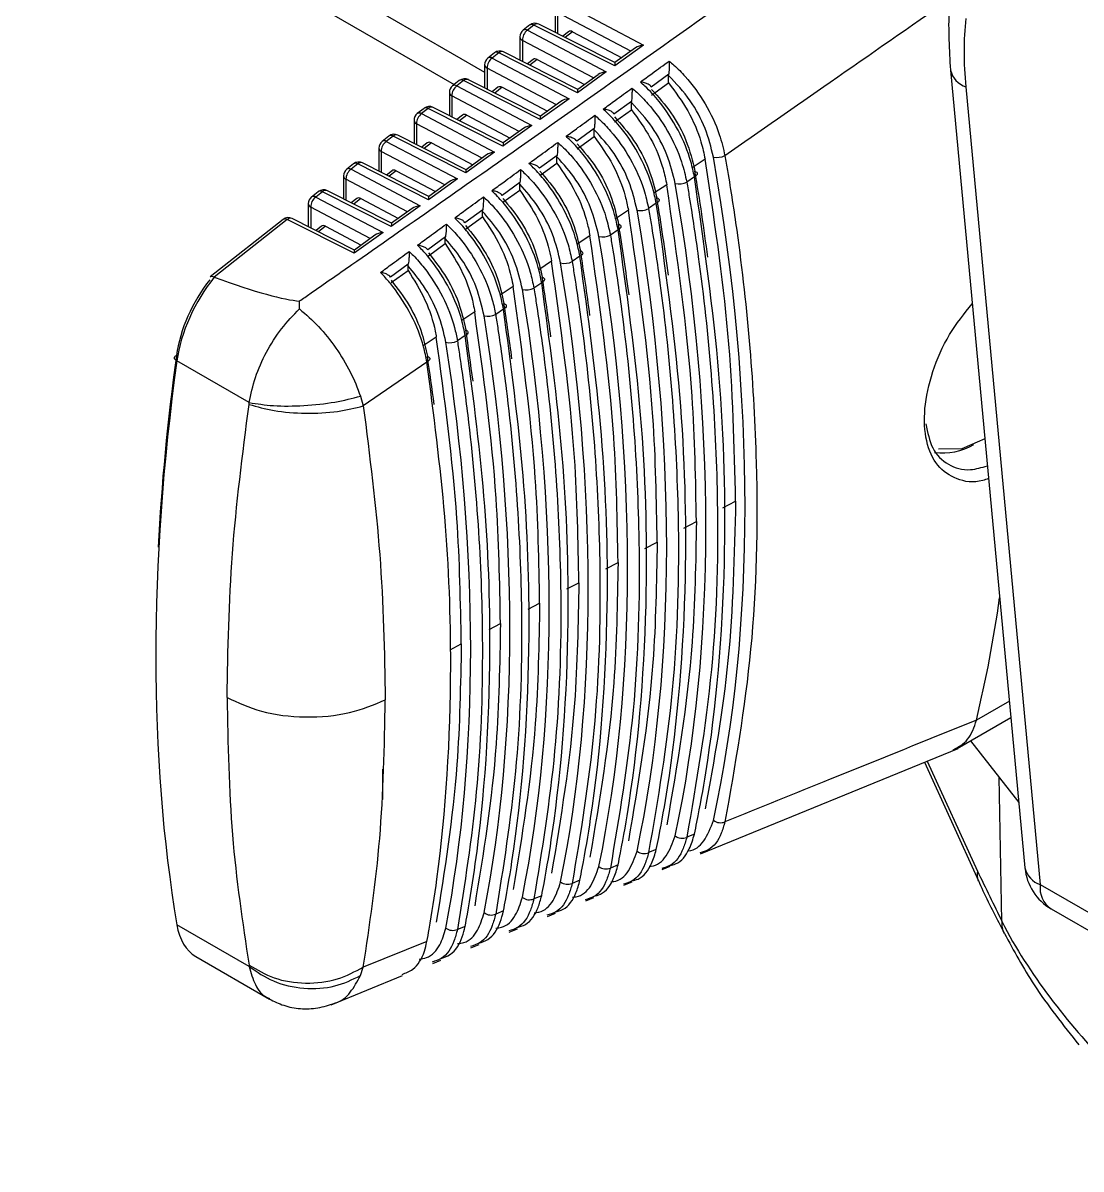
# Model space of a CAD drawing. Extents: x 7 to 113, y 1 to 87.
# Drawn here: x 75.532 to 76.779, y 5.559 to 6.909 of the extents above; entities that cross this region are included whole.
import ezdxf

# ---------------------------------------------------------------- set-up
doc = ezdxf.new("R2010")
doc.units = 0
doc.header["$MEASUREMENT"] = 0
doc.layers.add('OBJECT', color=7, linetype='CONTINUOUS')

msp = doc.modelspace()

# ---------------------------------------------------------------- linework, layer by layer
at = {"layer": 'OBJECT'}
for p, q in [((73.4663, 8.358), (76.0762, 6.8513)), ((73.4903, 8.3088), (76.0404, 6.8367)), ((76.1593, 6.9255), (76.1593, 6.8981)), ((76.1681, 6.9333), (76.2633, 6.8831)), ((76.2484, 6.876), (76.1622, 6.9215)), ((76.1622, 6.9215), (76.1622, 6.8966)), ((76.1293, 6.9068), (76.1216, 6.9006)), ((76.1343, 6.9067), (76.1265, 6.9006)), ((76.1265, 6.9006), (76.2195, 6.8516)), ((76.2294, 6.8586), (76.1343, 6.9067)), ((76.2297, 6.8625), (76.14, 6.9078)), ((76.1748, 6.8989), (76.1681, 6.8936)), ((76.1797, 6.8989), (76.1712, 6.8921)), ((76.1797, 6.8989), (76.2377, 6.8683)), ((76.1178, 6.8928), (76.1178, 6.8654)), ((76.2046, 6.8445), (76.1206, 6.8887)), ((76.1206, 6.8887), (76.1206, 6.8639)), ((76.0878, 6.874), (76.08, 6.8679)), ((76.0928, 6.874), (76.085, 6.8679)), ((76.1855, 6.8271), (76.0928, 6.874)), ((76.1858, 6.831), (76.0985, 6.8751)), ((76.2633, 6.8831), (76.2294, 6.8586)), ((76.2538, 6.8798), (76.2296, 6.8625)), ((76.0762, 6.86), (76.0762, 6.8327)), ((76.085, 6.8679), (76.1757, 6.82)), ((76.1333, 6.8662), (76.1266, 6.8609)), ((76.1382, 6.8661), (76.1296, 6.8594)), ((76.1382, 6.8661), (76.1939, 6.8368)), ((76.1608, 6.8129), (76.0791, 6.856)), ((76.0791, 6.856), (76.0791, 6.8313)), ((76.2195, 6.8516), (76.1855, 6.8271)), ((76.2099, 6.8483), (76.1858, 6.831)), ((76.293, 6.8487), (76.2724, 6.8337)), ((76.2929, 6.8475), (76.293, 6.8487)), ((76.2929, 6.8385), (76.2929, 6.8475)), ((76.6248, 6.8537), (76.7125, 5.9141)), ((76.0463, 6.8413), (76.0385, 6.8352)), ((76.0513, 6.8413), (76.0434, 6.8351)), ((76.0434, 6.8351), (76.1318, 6.7885)), ((76.1417, 6.7956), (76.0513, 6.8413)), ((76.142, 6.7995), (76.057, 6.8424)), ((76.0917, 6.8334), (76.0851, 6.8282)), ((76.0967, 6.8334), (76.0881, 6.8267)), ((76.0967, 6.8334), (76.1501, 6.8052)), ((76.2729, 6.8242), (76.2929, 6.8385)), ((76.6429, 6.834), (76.7306, 5.8944)), ((76.0347, 6.8273), (76.0347, 6.8)), ((76.1169, 6.7814), (76.0375, 6.8233)), ((76.0375, 6.8233), (76.0375, 6.7986)), ((76.1757, 6.82), (76.1417, 6.7956)), ((76.1661, 6.8168), (76.142, 6.7994)), ((76.2492, 6.8168), (76.2285, 6.8019)), ((76.2491, 6.8155), (76.2492, 6.8168)), ((76.0048, 6.8086), (75.9969, 6.8024)), ((76.0098, 6.8086), (76.0019, 6.8024)), ((76.0978, 6.7641), (76.0098, 6.8086)), ((76.0982, 6.7679), (76.0155, 6.8097)), ((76.2291, 6.7926), (76.2491, 6.807)), ((76.2491, 6.807), (76.2491, 6.8155)), ((75.9931, 6.7946), (75.9931, 6.7673)), ((76.0731, 6.7499), (75.996, 6.7905)), ((75.996, 6.7905), (75.996, 6.7659)), ((76.0019, 6.8024), (76.088, 6.757)), ((76.0502, 6.8007), (76.0436, 6.7955)), ((76.0551, 6.8007), (76.0466, 6.794)), ((76.0551, 6.8007), (76.1062, 6.7737)), ((76.0543, 6.7364), (75.974, 6.777)), ((76.1318, 6.7885), (76.0978, 6.7641)), ((76.1223, 6.7853), (76.0981, 6.7679)), ((76.2053, 6.785), (76.1847, 6.77)), ((76.2052, 6.7835), (76.2053, 6.785)), ((76.2052, 6.7755), (76.2052, 6.7835)), ((75.9633, 6.7759), (75.9554, 6.7697)), ((75.9683, 6.7759), (75.9603, 6.7696)), ((75.9603, 6.7696), (76.0441, 6.7255)), ((76.054, 6.7325), (75.9683, 6.7759)), ((76.0086, 6.768), (76.0021, 6.7628)), ((76.0136, 6.7679), (76.0051, 6.7613)), ((76.0136, 6.7679), (76.0624, 6.7422)), ((76.1853, 6.7611), (76.2052, 6.7755)), ((75.9516, 6.7618), (75.9516, 6.7347)), ((76.0292, 6.7184), (75.9544, 6.7578)), ((75.9544, 6.7578), (75.9544, 6.7332)), ((76.088, 6.757), (76.054, 6.7325)), ((76.0784, 6.7537), (76.0543, 6.7364)), ((76.1615, 6.7531), (76.1408, 6.738)), ((76.1614, 6.7515), (76.1615, 6.7531)), ((76.1614, 6.7439), (76.1614, 6.7515)), ((75.9218, 6.7432), (75.9138, 6.737)), ((75.9268, 6.7432), (75.9188, 6.7369)), ((75.9188, 6.7369), (76.0003, 6.6939)), ((76.0102, 6.701), (75.9268, 6.7432)), ((76.0105, 6.7049), (75.9325, 6.7443)), ((76.1414, 6.7296), (76.1614, 6.7439)), ((76.3359, 6.7487), (76.3208, 6.7387)), ((75.91, 6.7291), (75.91, 6.702)), ((75.9854, 6.6868), (75.9129, 6.7251)), ((75.9129, 6.7251), (75.9129, 6.7005)), ((75.9671, 6.7352), (75.9606, 6.7301)), ((75.972, 6.7352), (75.9636, 6.7286)), ((75.972, 6.7352), (76.0185, 6.7107)), ((76.0441, 6.7255), (76.0102, 6.701)), ((76.0346, 6.7222), (76.0104, 6.7049)), ((76.3233, 6.728), (76.3143, 6.7217)), ((75.8803, 6.7105), (75.8723, 6.7042)), ((75.8853, 6.7105), (75.8773, 6.7042)), ((75.9663, 6.6695), (75.8853, 6.7105)), ((75.9666, 6.6734), (75.891, 6.7116)), ((76.1177, 6.7212), (76.0969, 6.7061)), ((76.0976, 6.6981), (76.1176, 6.7124)), ((76.1176, 6.7195), (76.1177, 6.7212)), ((76.1176, 6.7124), (76.1176, 6.7195)), ((76.2907, 6.7186), (76.2756, 6.7086)), ((75.8685, 6.6964), (75.8685, 6.6693)), ((75.8773, 6.7042), (75.9565, 6.6624)), ((75.9255, 6.7025), (75.9191, 6.6974)), ((75.9305, 6.7025), (75.9221, 6.6959)), ((75.9305, 6.7025), (75.9747, 6.6791)), ((76.2784, 6.6968), (76.2693, 6.6905)), ((75.9415, 6.6553), (75.8714, 6.6923)), ((75.8714, 6.6923), (75.8714, 6.6678)), ((76.0003, 6.6939), (75.9663, 6.6695)), ((75.9907, 6.6907), (75.9666, 6.6733)), ((76.0739, 6.6893), (76.053, 6.674)), ((76.0737, 6.6873), (76.0739, 6.6893)), ((76.0737, 6.6809), (76.0737, 6.6873)), ((76.2455, 6.6886), (76.2304, 6.6786)), ((75.8388, 6.6778), (75.753, 6.6102)), ((75.8438, 6.6778), (75.7576, 6.6099)), ((75.9225, 6.638), (75.8438, 6.6778)), ((75.9228, 6.6418), (75.8495, 6.6789)), ((75.884, 6.6698), (75.8776, 6.6647)), ((75.8889, 6.6697), (75.8806, 6.6632)), ((75.8889, 6.6697), (75.9308, 6.6476)), ((76.0537, 6.6665), (76.0737, 6.6809)), ((75.9565, 6.6624), (75.9225, 6.638)), ((75.9469, 6.6592), (75.9228, 6.6418)), ((76.0301, 6.6573), (76.0091, 6.642)), ((76.0299, 6.6552), (76.0301, 6.6573)), ((76.0299, 6.6494), (76.0299, 6.6552)), ((76.2002, 6.6585), (76.1852, 6.6486)), ((76.2334, 6.6656), (76.2243, 6.6593)), ((76.0099, 6.635), (76.0299, 6.6494)), ((76.155, 6.6286), (76.1399, 6.6186)), ((76.1884, 6.6345), (76.1793, 6.6282)), ((75.9863, 6.6253), (75.9652, 6.6099)), ((75.9661, 6.6035), (75.986, 6.6178)), ((75.986, 6.623), (75.9863, 6.6253)), ((75.986, 6.6178), (75.986, 6.623)), ((75.7576, 6.6099), (75.7578, 6.6097)), ((76.1434, 6.6033), (76.1342, 6.597)), ((76.1098, 6.5987), (76.0946, 6.5887)), ((75.8582, 6.5724), (75.8582, 6.5818)), ((76.0645, 6.5688), (76.0494, 6.5588)), ((76.0984, 6.5722), (76.0892, 6.5658)), ((76.0193, 6.539), (76.0039, 6.5289)), ((76.0533, 6.541), (76.0441, 6.5347)), ((75.799, 6.4621), (75.7137, 6.5113)), ((76.0082, 6.5099), (75.9333, 6.4582)), ((75.93, 6.4698), (75.9333, 6.4582)), ((75.7987, 6.4599), (75.799, 6.4621)), ((76.3567, 6.338), (76.3718, 6.3459)), ((76.3108, 6.3142), (76.3256, 6.3219)), ((76.2649, 6.2904), (76.2795, 6.2979)), ((76.2191, 6.2665), (76.2333, 6.2739)), ((76.1732, 6.2427), (76.1872, 6.2499)), ((76.1273, 6.2188), (76.141, 6.2259)), ((76.0814, 6.195), (76.0948, 6.2019)), ((76.0355, 6.1711), (76.0487, 6.1779)), ((76.6942, 6.1105), (76.6555, 6.0881)), ((76.6328, 6.0549), (76.696, 6.0914)), ((76.6555, 6.0881), (76.6555, 6.0883)), ((76.6483, 6.0639), (76.7053, 5.9912)), ((76.3303, 5.9306), (76.6338, 6.0549)), ((76.5941, 6.0387), (76.6578, 5.899)), ((76.5975, 6.04), (76.6566, 5.9104)), ((75.9559, 6.0305), (75.9559, 5.9946)), ((76.6855, 5.8513), (76.6821, 6.0208)), ((76.3233, 5.9538), (76.3143, 5.9502)), ((76.2784, 5.9357), (76.2693, 5.9321)), ((76.2334, 5.9176), (76.2243, 5.9139)), ((76.2853, 5.9122), (76.2949, 5.9161)), ((76.1884, 5.8995), (76.1793, 5.8958)), ((76.2403, 5.8937), (76.2498, 5.8977)), ((76.7306, 5.8944), (76.9358, 5.776)), ((76.1434, 5.8814), (76.1342, 5.8778)), ((76.1953, 5.8753), (76.2048, 5.8792)), ((76.0984, 5.8634), (76.0892, 5.8597)), ((76.1502, 5.8569), (76.1598, 5.8608)), ((76.7435, 5.8658), (76.9487, 5.7473)), ((75.799, 5.7979), (75.7137, 5.8471)), ((76.0533, 5.8453), (76.0441, 5.8416)), ((76.1052, 5.8384), (76.1148, 5.8424)), ((76.0082, 5.8273), (75.9333, 5.7973)), ((76.0601, 5.82), (76.0698, 5.8239)), ((75.736, 5.8097), (75.8227, 5.7597)), ((76.015, 5.8017), (76.0247, 5.8056)), ((75.7987, 5.7997), (75.799, 5.7979)), ((75.93, 5.7874), (75.9333, 5.7973)), ((75.8953, 5.753), (75.9795, 5.7873))]:
    msp.add_line(p, q, dxfattribs=at)
at = {"layer": 'OBJECT', "flags": 128}
for points in [[(76.3239, 6.7345), (76.3251, 6.734), (76.326, 6.7333), (76.3266, 6.7325), (76.3267, 6.7316), (76.3264, 6.7307), (76.3257, 6.7298), (76.3247, 6.7288), (76.3233, 6.728)], [(76.279, 6.7034), (76.2802, 6.7028), (76.2811, 6.7021), (76.2816, 6.7013), (76.2817, 6.7004), (76.2814, 6.6995), (76.2808, 6.6986), (76.2797, 6.6977), (76.2784, 6.6968)], [(76.234, 6.6722), (76.2352, 6.6717), (76.2361, 6.671), (76.2366, 6.6702), (76.2367, 6.6693), (76.2365, 6.6683), (76.2358, 6.6674), (76.2347, 6.6665), (76.2334, 6.6656)], [(76.189, 6.6411), (76.1902, 6.6405), (76.1911, 6.6398), (76.1916, 6.639), (76.1917, 6.6381), (76.1915, 6.6372), (76.1908, 6.6362), (76.1897, 6.6353), (76.1884, 6.6345)], [(76.144, 6.6099), (76.1452, 6.6094), (76.1461, 6.6087), (76.1466, 6.6078), (76.1467, 6.6069), (76.1464, 6.606), (76.1458, 6.6051), (76.1447, 6.6042), (76.1434, 6.6033)], [(76.0989, 6.5788), (76.1002, 6.5782), (76.1011, 6.5775), (76.1016, 6.5767), (76.1017, 6.5758), (76.1014, 6.5749), (76.1007, 6.5739), (76.0997, 6.573), (76.0984, 6.5722)], [(76.0539, 6.5477), (76.0551, 6.5471), (76.056, 6.5464), (76.0565, 6.5456), (76.0566, 6.5447), (76.0564, 6.5437), (76.0557, 6.5428), (76.0547, 6.5419), (76.0533, 6.541)], [(75.7137, 6.5113), (75.7125, 6.5121), (75.7116, 6.5129), (75.711, 6.5138), (75.7108, 6.5147), (75.7109, 6.5156), (75.7113, 6.5164), (75.7121, 6.5171), (75.7132, 6.5177)], [(76.0088, 6.5166), (76.01, 6.516), (76.0109, 6.5153), (76.0115, 6.5145), (76.0116, 6.5135), (76.0113, 6.5126), (76.0106, 6.5116), (76.0096, 6.5107), (76.0082, 6.5099)], [(76.6654, 6.4195), (76.6384, 6.4077), (76.6107, 6.4071)]]:
    msp.add_lwpolyline(points, dxfattribs=at)
at = {"layer": 'OBJECT'}
for centre, radius, start, end in [((76.1278, 6.8928), 0.01, 128.2361, 180), ((76.1355, 6.8887), 0.0149, 127.0592, 180.0148), ((76.124, 6.8968), 0.00458, 56.7364, 122.2366), ((76.1355, 6.8989), 0.01, 63.1776, 128.2361), ((76.1318, 6.9029), 0.00458, 56.7315, 122.2415), ((76.1381, 6.9027), 0.00551, 68.9319, 133.0209), ((76.1225, 6.8931), 0.00479, 184.1315, 246.5158), ((76.094, 6.8662), 0.01, 63.1776, 128.2361), ((76.0903, 6.8702), 0.00458, 56.7265, 122.2493), ((76.0966, 6.87), 0.00551, 68.9102, 133.0411), ((76.0862, 6.86), 0.01, 128.2361, 180), ((76.081, 6.8604), 0.00479, 184.133, 246.5154), ((76.0939, 6.856), 0.0149, 127.0585, 180.0165), ((76.0825, 6.864), 0.00458, 56.7373, 122.2385), ((76.6508, 6.8593), 0.0265, 192.2412, 252.6954), ((76.0447, 6.8273), 0.01, 128.2361, 180), ((76.0524, 6.8233), 0.0149, 127.0574, 180.0166), ((76.0409, 6.8313), 0.00458, 56.7324, 122.2406), ((76.0525, 6.8335), 0.01, 63.1776, 128.2361), ((76.0488, 6.8375), 0.00458, 56.7373, 122.2385), ((76.055, 6.8373), 0.00551, 68.9143, 133.037), ((76.0394, 6.8277), 0.00479, 184.1315, 246.5158), ((75.9994, 6.7985), 0.00458, 56.7373, 122.2399), ((76.011, 6.8008), 0.01, 63.1776, 128.2361), ((76.0073, 6.8048), 0.00458, 56.7216, 122.2514), ((76.0135, 6.8046), 0.00551, 68.9283, 133.0245), ((76.0031, 6.7946), 0.01, 128.2361, 180), ((75.9979, 6.7949), 0.00479, 184.1287, 246.5197), ((76.0108, 6.7905), 0.0149, 127.0585, 180.0165), ((75.9695, 6.7681), 0.01, 63.1776, 128.2361), ((75.9658, 6.7721), 0.00458, 56.7373, 122.2385), ((75.972, 6.7719), 0.00551, 68.9314, 133.0199), ((75.9616, 6.7618), 0.01, 128.2361, 180), ((75.9693, 6.7578), 0.0149, 127.0583, 180.0157), ((75.9578, 6.7658), 0.00458, 56.7324, 122.2406), ((75.9564, 6.7622), 0.00479, 184.1315, 246.5158), ((76.3502, 6.7703), 0.0195, 256.6442, 297.5168), ((75.92, 6.7291), 0.01, 128.2361, 180), ((75.9278, 6.7251), 0.0149, 127.0568, 180.0172), ((75.9163, 6.7331), 0.00458, 56.7373, 122.2385), ((75.928, 6.7354), 0.01, 63.1776, 128.2361), ((75.9243, 6.7394), 0.00458, 56.7265, 122.2493), ((75.9305, 6.7392), 0.00551, 68.9102, 133.0411), ((75.9148, 6.7294), 0.00479, 184.1218, 246.5254), ((75.8865, 6.7027), 0.01, 63.1776, 128.2361), ((75.8827, 6.7066), 0.00458, 56.7373, 122.2385), ((75.889, 6.7065), 0.00551, 68.9143, 133.037), ((76.3053, 6.739), 0.0194, 256.4172, 297.4923), ((75.8785, 6.6964), 0.01, 128.2361, 180), ((75.8733, 6.6967), 0.00479, 184.133, 246.5154), ((75.8862, 6.6923), 0.0149, 127.0585, 180.0165), ((75.8747, 6.7003), 0.00458, 56.7216, 122.2514), ((76.2604, 6.7077), 0.0194, 256.1931, 297.4638), ((75.845, 6.67), 0.01, 63.1776, 128.2361), ((75.8412, 6.6739), 0.00458, 56.7324, 122.2406), ((75.8475, 6.6739), 0.00536, 67.9, 134.0528), ((76.2154, 6.6764), 0.0193, 255.9721, 297.4301), ((76.1704, 6.6452), 0.0192, 255.7463, 297.4039), ((76.1254, 6.6139), 0.0191, 255.5182, 297.376), ((76.0804, 6.5827), 0.019, 255.2957, 297.3459), ((76.0354, 6.5515), 0.0189, 255.0729, 297.314), ((76.6153, 6.4766), 0.0739, 262.918, 300.1989), ((75.1392, 6.4505), 1.5589, 346.5629, 351.9542), ((76.354, 5.9805), 0.0132, 231.1955, 293.3664), ((76.309, 5.9623), 0.0133, 231.369, 293.3953), ((76.264, 5.9442), 0.0133, 231.5417, 293.4272), ((76.219, 5.9262), 0.0133, 231.7159, 293.4597), ((76.7748, 5.9199), 0.0625, 185.333, 240.0027), ((76.7385, 5.9198), 0.0265, 192.2412, 252.6955), ((76.6742, 5.9063), 0.0181, 166.7255, 203.9117), ((76.1739, 5.9081), 0.0133, 231.8859, 293.4946), ((76.7606, 5.8908), 0.0303, 173.0952, 235.5933), ((76.1289, 5.89), 0.0134, 232.0655, 293.5238), ((76.0838, 5.872), 0.0134, 232.2381, 293.5589), ((76.7102, 5.8481), 0.0249, 172.7802, 206.9052), ((76.0387, 5.8539), 0.0134, 232.4152, 293.5914)]:
    msp.add_arc(centre, radius, start, end, dxfattribs=at)
for centre, major_axis, ratio, start_param, end_param in [((76.951, 6.6964), (-0.2198, 0.3789), 0.577378, 0.66984, 0.896178), ((76.1802, 6.8904), (-0.00494, 0.00879), 0.568104, 5.562304, 6.372114), ((76.2646, 6.8753), (0.0141, 0.001), 0.559485, 1.619644, 2.406669), ((76.1386, 6.8577), (-0.00494, 0.00879), 0.568104, 5.562304, 6.372114), ((76.2306, 6.8508), (-0.0009, 0.0117), 0.071971, 0.043681, 0.830706), ((76.2207, 6.8438), (0.0141, 0.001), 0.559485, 1.619644, 2.406669), ((76.0971, 6.8249), (-0.00494, 0.00879), 0.568104, 5.562304, 6.372114), ((76.1867, 6.8193), (-0.0009, 0.0117), 0.071971, 0.043681, 0.830706), ((76.1769, 6.8122), (0.0141, 0.001), 0.559485, 1.619644, 2.406669), ((76.0555, 6.7922), (-0.00494, 0.00879), 0.568104, 5.562304, 6.372114), ((76.1429, 6.7878), (-0.0009, 0.0117), 0.071971, 0.043681, 0.830706), ((76.1331, 6.7807), (0.0141, 0.001), 0.559485, 1.619644, 2.406669), ((76.014, 6.7595), (-0.00494, 0.00879), 0.568104, 5.562304, 6.372114), ((76.0991, 6.7563), (-0.0009, 0.0117), 0.071971, 0.043681, 0.830706), ((76.0892, 6.7492), (0.0141, 0.001), 0.559485, 1.619644, 2.406669), ((74.8012, 7.2369), (-1.1233, 1.9121), 0.582398, 3.705236, 4.140027), ((75.9724, 6.7267), (-0.00494, 0.00879), 0.568104, 5.562304, 6.372114), ((76.0552, 6.7247), (-0.0009, 0.0117), 0.071971, 0.043681, 0.830706), ((76.0454, 6.7177), (0.0141, 0.001), 0.559485, 1.619644, 2.406669), ((74.8056, 7.2411), (-1.094, 1.9283), 0.572321, 4.094067, 4.145875), ((74.7573, 7.2116), (-1.1217, 1.9093), 0.582398, 3.708599, 4.136664), ((75.9309, 6.694), (-0.00494, 0.00879), 0.568104, 5.562304, 6.372114), ((76.0114, 6.6932), (-0.0009, 0.0117), 0.071971, 0.043681, 0.830706), ((74.7618, 7.2158), (-1.0924, 1.9255), 0.572321, 4.095586, 4.14251), ((76.0015, 6.6861), (0.0141, 0.001), 0.559485, 1.619644, 2.406669), ((74.7135, 7.1863), (-1.12, 1.9065), 0.582398, 3.71197, 4.133293), ((75.8893, 6.6613), (-0.00494, 0.00879), 0.568104, 5.562304, 6.372114), ((75.9675, 6.6617), (-0.0009, 0.0117), 0.071971, 0.043681, 0.830706), ((74.7179, 7.1905), (-1.0908, 1.9226), 0.572321, 4.096306, 4.139138), ((75.9577, 6.6546), (0.0141, 0.001), 0.559485, 1.619644, 2.406669), ((74.6697, 7.161), (-1.1184, 1.9037), 0.582398, 3.715349, 4.129914), ((75.9237, 6.6302), (-0.0009, 0.0117), 0.071971, 0.043681, 0.830706), ((74.6741, 7.1652), (-1.0892, 1.9198), 0.572321, 4.096404, 4.135757), ((74.6258, 7.1357), (-1.1167, 1.9009), 0.582398, 3.718736, 4.126527), ((75.7857, 6.5479), (0.0508, 0.0976), 0.546171, 1.229091, 2.150624), ((75.7931, 6.5441), (0.0558, 0.1063), 0.548821, 1.215786, 2.152407), ((74.2633, 7.4272), (1.6104, -0.8416), 0.051024, 5.927291, 6.168405), ((74.6302, 7.1399), (-1.0876, 1.917), 0.572321, 4.096009, 4.132368), ((74.582, 7.1104), (-1.1151, 1.898), 0.582398, 3.722132, 4.123132), ((74.5864, 7.1146), (-1.086, 1.9142), 0.572321, 4.095216, 4.128971), ((74.5381, 7.0851), (-1.1135, 1.8952), 0.582398, 3.725535, 4.119729), ((74.5426, 7.0893), (-1.0844, 1.9113), 0.572321, 4.094096, 4.125565), ((74.4943, 7.0597), (-1.1118, 1.8924), 0.582398, 3.728947, 4.116317), ((77.1962, 7.13), (1.0403, 1.9967), 0.546312, 2.150718, 2.514227), ((77.1888, 7.1339), (1.0353, 1.9881), 0.546171, 2.150624, 2.267536), ((74.4987, 7.0639), (-1.0828, 1.9085), 0.572321, 4.092705, 4.122152), ((75.7931, 5.9153), (0.0558, 0.1063), 0.548821, 2.515915, 3.11964)]:
    msp.add_ellipse(centre, major_axis=major_axis, ratio=ratio, start_param=start_param, end_param=end_param, dxfattribs=at)
for points, knots in [([(76.6249, 6.9467), (76.6242, 6.9392), (76.6215, 6.9093), (76.6234, 6.8775), (76.6248, 6.8537)], [0, 0, 0, 0, 0.251372, 1, 1, 1, 1]), ([(75.8582, 6.5818), (75.8623, 6.5846), (75.8828, 6.5989), (75.9688, 6.6588), (76.1341, 6.7742), (76.2815, 6.8789), (76.3642, 6.9376)], [0, 0, 0, 0, 0.024148, 0.120739, 0.507103, 1, 1, 1, 1]), ([(76.6242, 6.9373), (76.5772, 6.9046), (76.489, 6.8431), (76.4006, 6.7817), (76.3592, 6.7529)], [0, 0, 0, 0, 0.5319324, 1, 1, 1, 1]), ([(76.2596, 6.8396), (76.2642, 6.843), (76.2755, 6.8512), (76.2868, 6.8595), (76.2935, 6.8643)], [0, 0, 0, 0, 0.412559, 1, 1, 1, 1]), ([(76.2935, 6.8643), (76.2935, 6.8643), (76.2935, 6.8632), (76.2935, 6.8606), (76.2935, 6.8563), (76.2933, 6.8519), (76.2931, 6.8497), (76.293, 6.8487)], [0, 0, 0, 0, 0.007749, 0.250693, 0.570356, 0.807216, 1, 1, 1, 1]), ([(76.2935, 6.8643), (76.2954, 6.8628), (76.3019, 6.8573), (76.3171, 6.8419), (76.3369, 6.8146), (76.3526, 6.7816), (76.3573, 6.7613), (76.3592, 6.7529)], [0, 0, 0, 0, 0.0597752, 0.2071601, 0.5014107, 0.7959341, 1, 1, 1, 1]), ([(76.3457, 6.7513), (76.3429, 6.7625), (76.3374, 6.7849), (76.3187, 6.8198), (76.3017, 6.838), (76.2929, 6.8475)], [0, 0, 0, 0, 0.324207, 0.64849, 1, 1, 1, 1]), ([(76.2158, 6.8076), (76.2205, 6.8111), (76.2318, 6.8193), (76.2431, 6.8276), (76.2497, 6.8324)], [0, 0, 0, 0, 0.412531, 1, 1, 1, 1]), ([(76.2497, 6.8324), (76.2497, 6.8324), (76.2498, 6.8314), (76.2498, 6.8288), (76.2497, 6.8246), (76.2495, 6.8202), (76.2493, 6.8179), (76.2492, 6.8168)], [0, 0, 0, 0, 0.007814, 0.231079, 0.559206, 0.802814, 1, 1, 1, 1]), ([(76.2497, 6.8324), (76.2516, 6.8308), (76.2581, 6.8253), (76.2732, 6.8097), (76.2928, 6.7823), (76.3079, 6.7495), (76.3125, 6.7296), (76.3143, 6.7217)], [0, 0, 0, 0, 0.059496, 0.20846, 0.505894, 0.803609, 1, 1, 1, 1]), ([(76.3233, 6.728), (76.322, 6.734), (76.3182, 6.752), (76.3051, 6.7834), (76.2853, 6.8136), (76.2691, 6.8312), (76.2614, 6.838), (76.2596, 6.8396)], [0, 0, 0, 0, 0.148505, 0.448597, 0.748256, 0.940445, 1, 1, 1, 1]), ([(76.2724, 6.8337), (76.272, 6.8344), (76.2712, 6.8357), (76.2684, 6.8375), (76.2645, 6.8389), (76.2612, 6.8395), (76.2596, 6.8396), (76.2596, 6.8396)], [0, 0, 0, 0, 0.199293, 0.397083, 0.700898, 0.992019, 1, 1, 1, 1]), ([(76.2729, 6.8308), (76.2808, 6.822), (76.2966, 6.8045), (76.3153, 6.7699), (76.321, 6.7466), (76.3239, 6.7345)], [0, 0, 0, 0, 0.324373, 0.648691, 1, 1, 1, 1]), ([(76.2929, 6.8385), (76.3009, 6.8278), (76.3168, 6.8065), (76.3304, 6.7743), (76.3344, 6.7555), (76.3359, 6.7487)], [0, 0, 0, 0, 0.390005, 0.779955, 1, 1, 1, 1]), ([(76.2784, 6.6968), (76.2771, 6.7028), (76.2733, 6.7208), (76.2603, 6.7522), (76.2408, 6.7821), (76.225, 6.7994), (76.2176, 6.806), (76.2158, 6.8076)], [0, 0, 0, 0, 0.150135, 0.453531, 0.756488, 0.940721, 1, 1, 1, 1]), ([(76.2285, 6.8019), (76.2281, 6.8025), (76.2272, 6.804), (76.224, 6.8058), (76.22, 6.8071), (76.2171, 6.8075), (76.2159, 6.8076), (76.2158, 6.8076)], [0, 0, 0, 0, 0.203485, 0.450054, 0.7731, 0.99194, 1, 1, 1, 1]), ([(76.3007, 6.7201), (76.298, 6.7313), (76.2925, 6.7537), (76.2741, 6.7882), (76.2576, 6.8063), (76.2491, 6.8155)], [0, 0, 0, 0, 0.328087, 0.656252, 1, 1, 1, 1]), ([(76.2491, 6.807), (76.257, 6.7962), (76.2727, 6.7746), (76.2856, 6.7429), (76.2894, 6.7248), (76.2907, 6.7186)], [0, 0, 0, 0, 0.397555, 0.795054, 1, 1, 1, 1]), ([(76.1721, 6.7757), (76.1768, 6.7791), (76.1881, 6.7874), (76.1994, 6.7956), (76.206, 6.8005)], [0, 0, 0, 0, 0.412496, 1, 1, 1, 1]), ([(76.206, 6.8005), (76.206, 6.8004), (76.206, 6.7995), (76.206, 6.797), (76.206, 6.7929), (76.2057, 6.7884), (76.2055, 6.786), (76.2053, 6.785)], [0, 0, 0, 0, 0.0078825, 0.2106168, 0.547452, 0.7981673, 1, 1, 1, 1]), ([(76.206, 6.8005), (76.2078, 6.7989), (76.2142, 6.7932), (76.2292, 6.7775), (76.2486, 6.7498), (76.2633, 6.7175), (76.2676, 6.698), (76.2693, 6.6905)], [0, 0, 0, 0, 0.0592181, 0.2098317, 0.5105953, 0.8116536, 1, 1, 1, 1]), ([(76.2291, 6.7988), (76.2369, 6.7899), (76.2526, 6.7721), (76.2707, 6.7379), (76.2762, 6.715), (76.279, 6.7034)], [0, 0, 0, 0, 0.328437, 0.656814, 1, 1, 1, 1]), ([(76.2557, 6.6889), (76.253, 6.7001), (76.2476, 6.7226), (76.2295, 6.7566), (76.2134, 6.7745), (76.2052, 6.7835)], [0, 0, 0, 0, 0.332168, 0.664412, 1, 1, 1, 1]), ([(76.1284, 6.7437), (76.133, 6.7471), (76.1443, 6.7554), (76.1556, 6.7636), (76.1623, 6.7685)], [0, 0, 0, 0, 0.412465, 1, 1, 1, 1]), ([(76.1623, 6.7685), (76.1623, 6.7685), (76.1623, 6.7676), (76.1623, 6.7652), (76.1622, 6.7611), (76.1619, 6.7566), (76.1616, 6.7542), (76.1615, 6.7531)], [0, 0, 0, 0, 0.0079497, 0.1892667, 0.5350694, 0.7932451, 1, 1, 1, 1]), ([(76.1623, 6.7685), (76.164, 6.7669), (76.1704, 6.7612), (76.1853, 6.7453), (76.2045, 6.7174), (76.2186, 6.6854), (76.2227, 6.6664), (76.2243, 6.6593)], [0, 0, 0, 0, 0.058943, 0.211284, 0.515533, 0.820091, 1, 1, 1, 1]), ([(76.2334, 6.6656), (76.2321, 6.6716), (76.2284, 6.6896), (76.2155, 6.721), (76.1962, 6.7505), (76.1808, 6.7676), (76.1738, 6.7741), (76.1721, 6.7757)], [0, 0, 0, 0, 0.151845, 0.458695, 0.765102, 0.940995, 1, 1, 1, 1]), ([(76.1847, 6.77), (76.1842, 6.7706), (76.1833, 6.772), (76.18, 6.7739), (76.1761, 6.7751), (76.1733, 6.7756), (76.1721, 6.7757), (76.1721, 6.7757)], [0, 0, 0, 0, 0.20748, 0.460446, 0.790801, 0.991849, 1, 1, 1, 1]), ([(76.1853, 6.7668), (76.193, 6.7578), (76.2086, 6.7398), (76.2261, 6.7058), (76.2313, 6.6834), (76.234, 6.6722)], [0, 0, 0, 0, 0.332714, 0.665367, 1, 1, 1, 1]), ([(76.2052, 6.7755), (76.213, 6.7646), (76.2285, 6.7427), (76.2407, 6.7116), (76.2443, 6.6941), (76.2455, 6.6886)], [0, 0, 0, 0, 0.405542, 0.811028, 1, 1, 1, 1]), ([(76.2107, 6.6577), (76.2081, 6.669), (76.2027, 6.6914), (76.1849, 6.7251), (76.1692, 6.7428), (76.1614, 6.7515)], [0, 0, 0, 0, 0.336461, 0.673002, 1, 1, 1, 1]), ([(76.3592, 6.7529), (76.3602, 6.747), (76.3653, 6.7176), (76.3842, 6.5943), (76.4001, 6.4021), (76.3945, 6.1683), (76.371, 6.035), (76.3592, 5.9683)], [0, 0, 0, 0, 0.0206636, 0.1033312, 0.4348087, 0.7174044, 1, 1, 1, 1]), ([(76.0846, 6.7116), (76.0893, 6.715), (76.1006, 6.7233), (76.1119, 6.7316), (76.1185, 6.7365)], [0, 0, 0, 0, 0.412428, 1, 1, 1, 1]), ([(76.1185, 6.7365), (76.1185, 6.7364), (76.1186, 6.7357), (76.1186, 6.7334), (76.1185, 6.7294), (76.1181, 6.7247), (76.1178, 6.7223), (76.1177, 6.7212)], [0, 0, 0, 0, 0.008027, 0.167041, 0.522006, 0.788055, 1, 1, 1, 1]), ([(76.1185, 6.7365), (76.1203, 6.7349), (76.1266, 6.7291), (76.1413, 6.713), (76.1603, 6.6849), (76.1739, 6.6533), (76.1779, 6.6348), (76.1793, 6.6282)], [0, 0, 0, 0, 0.0586706, 0.212823, 0.5207278, 0.8289547, 1, 1, 1, 1]), ([(76.1884, 6.6345), (76.1872, 6.6404), (76.1835, 6.6585), (76.1706, 6.6898), (76.1517, 6.719), (76.1367, 6.7358), (76.1301, 6.7421), (76.1284, 6.7437)], [0, 0, 0, 0, 0.1536344, 0.4641048, 0.7741282, 0.941266, 1, 1, 1, 1]), ([(76.1408, 6.738), (76.1403, 6.7387), (76.1393, 6.7401), (76.136, 6.742), (76.1322, 6.7432), (76.1294, 6.7436), (76.1284, 6.7437), (76.1284, 6.7437)], [0, 0, 0, 0, 0.211696, 0.471314, 0.809145, 0.991767, 1, 1, 1, 1]), ([(76.1614, 6.7439), (76.1691, 6.7329), (76.1844, 6.7109), (76.1959, 6.6804), (76.1993, 6.6635), (76.2002, 6.6585)], [0, 0, 0, 0, 0.414011, 0.827965, 1, 1, 1, 1]), ([(76.3718, 6.3459), (76.3703, 6.4111), (76.3673, 6.5414), (76.3464, 6.6797), (76.3359, 6.7487)], [0, 0, 0, 0, 0.500491, 1, 1, 1, 1]), ([(76.1414, 6.7347), (76.1491, 6.7256), (76.1646, 6.7074), (76.1815, 6.6737), (76.1865, 6.6518), (76.189, 6.6411)], [0, 0, 0, 0, 0.337222, 0.674381, 1, 1, 1, 1]), ([(76.3233, 5.9538), (76.3243, 5.9586), (76.3292, 5.9823), (76.3475, 6.0841), (76.3625, 6.2569), (76.3568, 6.4936), (76.3345, 6.6499), (76.3233, 6.728)], [0, 0, 0, 0, 0.0209466, 0.1047452, 0.4407597, 0.7203798, 1, 1, 1, 1]), ([(76.1434, 6.6033), (76.1422, 6.6093), (76.1385, 6.6273), (76.1257, 6.6587), (76.1071, 6.6875), (76.0925, 6.704), (76.0863, 6.71), (76.0846, 6.7116)], [0, 0, 0, 0, 0.1555102, 0.469778, 0.7835905, 0.9415333, 1, 1, 1, 1]), ([(76.0969, 6.7061), (76.0964, 6.7067), (76.0954, 6.7081), (76.092, 6.71), (76.0882, 6.7111), (76.0856, 6.7115), (76.0847, 6.7116), (76.0846, 6.7116)], [0, 0, 0, 0, 0.216118, 0.482656, 0.828148, 0.991661, 1, 1, 1, 1]), ([(76.1657, 6.6266), (76.1631, 6.6378), (76.1577, 6.6602), (76.1402, 6.6935), (76.1249, 6.711), (76.1176, 6.7195)], [0, 0, 0, 0, 0.3409859, 0.6820537, 1, 1, 1, 1]), ([(76.1176, 6.7124), (76.1251, 6.7013), (76.1402, 6.679), (76.151, 6.6492), (76.1542, 6.6329), (76.155, 6.6286)], [0, 0, 0, 0, 0.423013, 0.845962, 1, 1, 1, 1]), ([(76.3256, 6.3219), (76.3248, 6.3707), (76.3225, 6.4987), (76.3028, 6.6346), (76.2907, 6.7186)], [0, 0, 0, 0, 0.38188, 1, 1, 1, 1]), ([(76.3143, 6.7217), (76.3153, 6.7158), (76.3202, 6.6864), (76.3388, 6.5633), (76.3539, 6.3736), (76.348, 6.1445), (76.3255, 6.0149), (76.3143, 5.9502)], [0, 0, 0, 0, 0.021019, 0.105106, 0.44228, 0.72114, 1, 1, 1, 1]), ([(76.0409, 6.6795), (76.0456, 6.683), (76.0569, 6.6913), (76.0682, 6.6996), (76.0748, 6.7044)], [0, 0, 0, 0, 0.412395, 1, 1, 1, 1]), ([(76.0748, 6.7044), (76.0748, 6.7044), (76.0748, 6.7038), (76.0748, 6.7015), (76.0747, 6.6976), (76.0744, 6.6929), (76.074, 6.6904), (76.0739, 6.6893)], [0, 0, 0, 0, 0.008103, 0.143838, 0.508237, 0.782538, 1, 1, 1, 1]), ([(76.0748, 6.7044), (76.0765, 6.7028), (76.0828, 6.697), (76.0974, 6.6807), (76.1161, 6.6524), (76.1292, 6.6212), (76.1329, 6.6031), (76.1342, 6.597)], [0, 0, 0, 0, 0.058402, 0.214452, 0.526192, 0.838269, 1, 1, 1, 1]), ([(76.0976, 6.7026), (76.1052, 6.6934), (76.1205, 6.6749), (76.1369, 6.6416), (76.1417, 6.6202), (76.144, 6.6099)], [0, 0, 0, 0, 0.341979, 0.68389, 1, 1, 1, 1]), ([(76.2784, 5.9357), (76.2793, 5.9405), (76.2842, 5.9643), (76.3021, 6.0664), (76.3164, 6.2374), (76.3104, 6.4697), (76.289, 6.6211), (76.2784, 6.6968)], [0, 0, 0, 0, 0.021311, 0.106568, 0.448432, 0.724216, 1, 1, 1, 1]), ([(76.1207, 6.5954), (76.118, 6.6066), (76.1128, 6.6291), (76.0956, 6.6619), (76.0807, 6.6792), (76.0737, 6.6873)], [0, 0, 0, 0, 0.345759, 0.691604, 1, 1, 1, 1]), ([(76.2795, 6.2979), (76.2786, 6.3467), (76.2764, 6.4727), (76.2572, 6.6066), (76.2455, 6.6886)], [0, 0, 0, 0, 0.387367, 1, 1, 1, 1]), ([(76.2693, 6.6905), (76.2703, 6.6846), (76.2752, 6.6552), (76.2934, 6.5322), (76.3078, 6.3451), (76.3016, 6.1207), (76.2801, 5.9949), (76.2693, 5.9321)], [0, 0, 0, 0, 0.021386, 0.106942, 0.450009, 0.725004, 1, 1, 1, 1]), ([(75.9972, 6.6474), (76.0018, 6.6509), (76.0131, 6.6592), (76.0244, 6.6675), (76.0311, 6.6723)], [0, 0, 0, 0, 0.412352, 1, 1, 1, 1]), ([(76.0311, 6.6723), (76.0311, 6.6723), (76.0311, 6.6718), (76.0311, 6.6696), (76.031, 6.6658), (76.0306, 6.661), (76.0302, 6.6584), (76.0301, 6.6573)], [0, 0, 0, 0, 0.008214, 0.11971, 0.493733, 0.77673, 1, 1, 1, 1]), ([(76.0311, 6.6723), (76.0328, 6.6707), (76.0389, 6.6648), (76.0534, 6.6484), (76.0719, 6.6199), (76.0844, 6.5891), (76.088, 6.5715), (76.0892, 6.5658)], [0, 0, 0, 0, 0.058136, 0.216179, 0.531949, 0.848067, 1, 1, 1, 1]), ([(76.0984, 6.5722), (76.0972, 6.5781), (76.0935, 6.5961), (76.0808, 6.6275), (76.0625, 6.6559), (76.0484, 6.6722), (76.0426, 6.6779), (76.0409, 6.6795)], [0, 0, 0, 0, 0.157483, 0.475733, 0.793525, 0.941799, 1, 1, 1, 1]), ([(76.053, 6.674), (76.0525, 6.6747), (76.0515, 6.6761), (76.048, 6.678), (76.0443, 6.6791), (76.0417, 6.6795), (76.041, 6.6795), (76.0409, 6.6795)], [0, 0, 0, 0, 0.220763, 0.494549, 0.847831, 0.991565, 1, 1, 1, 1]), ([(76.0537, 6.6705), (76.0613, 6.6612), (76.0765, 6.6424), (76.0922, 6.6095), (76.0968, 6.5886), (76.0989, 6.5788)], [0, 0, 0, 0, 0.347004, 0.693942, 1, 1, 1, 1]), ([(76.0737, 6.6809), (76.0811, 6.6697), (76.096, 6.6472), (76.1062, 6.618), (76.1091, 6.6024), (76.1098, 6.5987)], [0, 0, 0, 0, 0.4326, 0.86514, 1, 1, 1, 1]), ([(76.0756, 6.5643), (76.073, 6.5755), (76.0678, 6.5979), (76.0509, 6.6302), (76.0365, 6.6474), (76.0299, 6.6552)], [0, 0, 0, 0, 0.350807, 0.701697, 1, 1, 1, 1]), ([(76.2333, 6.2739), (76.2325, 6.3227), (76.2303, 6.4468), (76.2116, 6.5786), (76.2002, 6.6585)], [0, 0, 0, 0, 0.393082, 1, 1, 1, 1]), ([(76.2243, 6.6593), (76.2253, 6.6535), (76.2301, 6.6241), (76.248, 6.5012), (76.2616, 6.3166), (76.2552, 6.0969), (76.2346, 5.9749), (76.2243, 5.9139)], [0, 0, 0, 0, 0.021766, 0.108843, 0.45801, 0.729005, 1, 1, 1, 1]), ([(76.2334, 5.9176), (76.2343, 5.9224), (76.2391, 5.9462), (76.2567, 6.0486), (76.2703, 6.2179), (76.264, 6.4459), (76.2436, 6.5924), (76.2334, 6.6656)], [0, 0, 0, 0, 0.0216885, 0.1084547, 0.456373, 0.7281864, 1, 1, 1, 1]), ([(76.0533, 6.541), (76.0521, 6.547), (76.0486, 6.5649), (76.0359, 6.5964), (76.0179, 6.6244), (76.0042, 6.6404), (75.9988, 6.6458), (75.9972, 6.6474)], [0, 0, 0, 0, 0.159552, 0.48199, 0.803962, 0.94206, 1, 1, 1, 1]), ([(76.0091, 6.642), (76.0086, 6.6426), (76.0075, 6.644), (76.004, 6.6459), (76.0004, 6.647), (75.9979, 6.6473), (75.9972, 6.6474), (75.9972, 6.6474)], [0, 0, 0, 0, 0.225627, 0.506972, 0.868213, 0.991459, 1, 1, 1, 1]), ([(76.0299, 6.6494), (76.0372, 6.638), (76.0518, 6.6153), (76.0613, 6.5868), (76.064, 6.5719), (76.0645, 6.5688)], [0, 0, 0, 0, 0.442846, 0.885629, 1, 1, 1, 1]), ([(75.9535, 6.6153), (75.9581, 6.6187), (75.9694, 6.627), (75.9807, 6.6353), (75.9874, 6.6402)], [0, 0, 0, 0, 0.412313, 1, 1, 1, 1]), ([(75.9874, 6.6402), (75.9874, 6.6402), (75.9874, 6.6398), (75.9874, 6.6377), (75.9872, 6.6339), (75.9868, 6.6291), (75.9864, 6.6265), (75.9863, 6.6253)], [0, 0, 0, 0, 0.008288, 0.094565, 0.478398, 0.770551, 1, 1, 1, 1]), ([(75.9874, 6.6402), (75.989, 6.6386), (75.9951, 6.6326), (76.0095, 6.616), (76.0277, 6.5874), (76.0397, 6.557), (76.0431, 6.5399), (76.0441, 6.5347)], [0, 0, 0, 0, 0.0578731, 0.218012, 0.5380172, 0.8583869, 1, 1, 1, 1]), ([(76.0099, 6.6383), (76.0174, 6.6289), (76.0324, 6.6099), (76.0475, 6.5774), (76.0519, 6.557), (76.0539, 6.5477)], [0, 0, 0, 0, 0.3523261, 0.704581, 1, 1, 1, 1]), ([(76.1872, 6.2499), (76.1863, 6.2987), (76.1842, 6.421), (76.1659, 6.5506), (76.155, 6.6286)], [0, 0, 0, 0, 0.399041, 1, 1, 1, 1]), ([(76.1793, 6.6282), (76.1802, 6.6223), (76.185, 6.5929), (76.2025, 6.4702), (76.2155, 6.2882), (76.2087, 6.0731), (76.1891, 5.9549), (76.1793, 5.8958)], [0, 0, 0, 0, 0.02216, 0.110812, 0.466297, 0.733148, 1, 1, 1, 1]), ([(76.1884, 5.8995), (76.1893, 5.9043), (76.194, 5.9282), (76.2113, 6.0308), (76.2242, 6.1984), (76.2176, 6.422), (76.1981, 6.5637), (76.1884, 6.6345)], [0, 0, 0, 0, 0.022079, 0.110409, 0.464597, 0.732299, 1, 1, 1, 1]), ([(76.0082, 6.5099), (76.0071, 6.5158), (76.0035, 6.5338), (75.991, 6.5652), (75.9733, 6.5929), (75.9601, 6.6085), (75.955, 6.6137), (75.9535, 6.6153)], [0, 0, 0, 0, 0.161729, 0.488571, 0.814942, 0.942319, 1, 1, 1, 1]), ([(75.9652, 6.6099), (75.9647, 6.6106), (75.9635, 6.612), (75.9599, 6.6138), (75.9563, 6.6148), (75.954, 6.6152), (75.9535, 6.6153), (75.9535, 6.6153)], [0, 0, 0, 0, 0.236909, 0.528785, 0.900012, 0.991346, 1, 1, 1, 1]), ([(76.0305, 6.5332), (76.028, 6.5444), (76.0228, 6.5668), (76.0063, 6.5986), (75.9923, 6.6155), (75.986, 6.623)], [0, 0, 0, 0, 0.356147, 0.712376, 1, 1, 1, 1]), ([(75.986, 6.6178), (75.9932, 6.6064), (76.0075, 6.5835), (76.0164, 6.5557), (76.0188, 6.5414), (76.0193, 6.539)], [0, 0, 0, 0, 0.453827, 0.90759, 1, 1, 1, 1]), ([(75.7576, 6.6099), (75.7568, 6.6102), (75.7552, 6.6108), (75.7537, 6.6108), (75.7532, 6.6103), (75.7531, 6.6101)], [0, 0, 0, 0, 0.4113638, 0.8226332, 1, 1, 1, 1]), ([(75.9661, 6.6061), (75.9735, 6.5965), (75.9884, 6.5774), (76.0028, 6.5452), (76.007, 6.5254), (76.0088, 6.5166)], [0, 0, 0, 0, 0.357965, 0.715857, 1, 1, 1, 1]), ([(76.1434, 5.8814), (76.1443, 5.8862), (76.1489, 5.9102), (76.1659, 6.0131), (76.178, 6.1789), (76.1712, 6.3982), (76.1527, 6.5349), (76.1434, 6.6033)], [0, 0, 0, 0, 0.022484, 0.112433, 0.473119, 0.736559, 1, 1, 1, 1]), ([(76.141, 6.2259), (76.1401, 6.2747), (76.138, 6.3951), (76.1203, 6.5228), (76.1098, 6.5987)], [0, 0, 0, 0, 0.4052593, 1, 1, 1, 1]), ([(76.1342, 6.597), (76.1352, 6.5911), (76.1398, 6.5618), (76.1571, 6.4391), (76.1693, 6.2597), (76.1623, 6.0493), (76.1436, 5.9349), (76.1342, 5.8778)], [0, 0, 0, 0, 0.022568, 0.112852, 0.474885, 0.737443, 1, 1, 1, 1]), ([(76.6697, 6.3727), (76.6674, 6.3719), (76.6535, 6.3667), (76.6315, 6.3708), (76.6082, 6.3862), (76.595, 6.4155), (76.5929, 6.4543), (76.6024, 6.4984), (76.6217, 6.5426), (76.6411, 6.5668), (76.6505, 6.5786)], [0, 0, 0, 0, 0.02735, 0.166448, 0.305711, 0.445603, 0.586056, 0.726751, 0.867348, 1, 1, 1, 1]), ([(75.799, 6.4621), (75.801, 6.4719), (75.805, 6.4917), (75.8186, 6.5218), (75.8363, 6.5501), (75.8509, 6.565), (75.8582, 6.5724)], [0, 0, 0, 0, 0.250001, 0.499999, 0.750001, 1, 1, 1, 1]), ([(75.8582, 6.5724), (75.8657, 6.5658), (75.8809, 6.5527), (75.9014, 6.5267), (75.9189, 6.4983), (75.9263, 6.4793), (75.93, 6.4698)], [0, 0, 0, 0, 0.2499997, 0.4999993, 0.7500001, 1, 1, 1, 1]), ([(76.0948, 6.2019), (76.094, 6.2508), (76.0919, 6.3693), (76.0747, 6.4949), (76.0645, 6.5688)], [0, 0, 0, 0, 0.411755, 1, 1, 1, 1]), ([(76.0892, 6.5658), (76.0901, 6.56), (76.0947, 6.5306), (76.1116, 6.4081), (76.1231, 6.2313), (76.1159, 6.0255), (76.0981, 5.9149), (76.0892, 5.8597)], [0, 0, 0, 0, 0.022991, 0.114969, 0.483793, 0.741896, 1, 1, 1, 1]), ([(76.0984, 5.8634), (76.0993, 5.8682), (76.1038, 5.8922), (76.1204, 5.9954), (76.1319, 6.1594), (76.1249, 6.3743), (76.1072, 6.5062), (76.0984, 6.5722)], [0, 0, 0, 0, 0.022904, 0.114532, 0.481956, 0.740978, 1, 1, 1, 1]), ([(76.0487, 6.1779), (76.0478, 6.2268), (76.0457, 6.3436), (76.029, 6.4672), (76.0193, 6.539)], [0, 0, 0, 0, 0.418548, 1, 1, 1, 1]), ([(76.0441, 6.5347), (76.045, 6.5288), (76.0495, 6.4995), (76.0661, 6.3771), (76.0769, 6.2028), (76.0695, 6.0016), (76.0526, 5.895), (76.0441, 5.8416)], [0, 0, 0, 0, 0.02343, 0.117164, 0.493037, 0.746519, 1, 1, 1, 1]), ([(76.0533, 5.8453), (76.0542, 5.8501), (76.0586, 5.8742), (76.0749, 5.9777), (76.0858, 6.1399), (76.0785, 6.3505), (76.0617, 6.4775), (76.0533, 6.541)], [0, 0, 0, 0, 0.023339, 0.116711, 0.491126, 0.745563, 1, 1, 1, 1]), ([(76.0082, 5.8273), (76.0091, 5.8321), (76.0135, 5.8563), (76.0294, 5.9599), (76.0396, 6.1204), (76.0321, 6.3266), (76.0162, 6.4488), (76.0082, 6.5099)], [0, 0, 0, 0, 0.0237916, 0.1189728, 0.500647, 0.7503236, 1, 1, 1, 1]), ([(75.799, 6.4621), (75.8081, 6.4607), (75.8269, 6.4577), (75.8633, 6.4581), (75.9002, 6.462), (75.9203, 6.4672), (75.93, 6.4698)], [0, 0, 0, 0, 0.241561, 0.499999, 0.758437, 1, 1, 1, 1]), ([(75.7728, 6.1148), (75.7738, 6.1708), (75.776, 6.2828), (75.7911, 6.4009), (75.7987, 6.4599)], [0, 0, 0, 0, 0.5, 1, 1, 1, 1]), ([(75.7987, 6.4599), (75.8081, 6.4572), (75.8276, 6.4517), (75.8653, 6.4489), (75.9033, 6.4507), (75.9236, 6.4558), (75.9333, 6.4582)], [0, 0, 0, 0, 0.24117, 0.5, 0.758828, 1, 1, 1, 1]), ([(75.9333, 6.4582), (75.9408, 6.3993), (75.9559, 6.2807), (75.9581, 6.1685), (75.9592, 6.112)], [0, 0, 0, 0, 0.496376, 1, 1, 1, 1]), ([(76.5958, 6.4369), (76.5979, 6.4268), (76.6022, 6.406), (76.6213, 6.3879), (76.6441, 6.3807), (76.6616, 6.3857), (76.6683, 6.3876)], [0, 0, 0, 0, 0.264918, 0.54458, 0.824297, 1, 1, 1, 1]), ([(76.3718, 6.3459), (76.3703, 6.2824), (76.3673, 6.1555), (76.3464, 6.041), (76.3359, 5.9838)], [0, 0, 0, 0, 0.500491, 1, 1, 1, 1]), ([(76.3256, 6.3219), (76.3248, 6.274), (76.3225, 6.1487), (76.3028, 6.0351), (76.2907, 5.9649)], [0, 0, 0, 0, 0.38188, 1, 1, 1, 1]), ([(76.2795, 6.2979), (76.2786, 6.2501), (76.2764, 6.1266), (76.2572, 6.0145), (76.2455, 5.9459)], [0, 0, 0, 0, 0.387367, 1, 1, 1, 1]), ([(76.2333, 6.2739), (76.2325, 6.2261), (76.2303, 6.1044), (76.2116, 5.9939), (76.2002, 5.9268)], [0, 0, 0, 0, 0.393082, 1, 1, 1, 1]), ([(76.1872, 6.2499), (76.1863, 6.2021), (76.1842, 6.0823), (76.1659, 5.9733), (76.155, 5.9078)], [0, 0, 0, 0, 0.399041, 1, 1, 1, 1]), ([(76.141, 6.2259), (76.1401, 6.1781), (76.138, 6.0601), (76.1203, 5.9526), (76.1098, 5.8886)], [0, 0, 0, 0, 0.4052593, 1, 1, 1, 1]), ([(76.0948, 6.2019), (76.094, 6.1541), (76.0919, 6.0379), (76.0747, 5.9318), (76.0645, 5.8695)], [0, 0, 0, 0, 0.411755, 1, 1, 1, 1]), ([(76.0487, 6.1779), (76.0478, 6.1301), (76.0457, 6.0156), (76.029, 5.9111), (76.0193, 5.8502)], [0, 0, 0, 0, 0.418548, 1, 1, 1, 1]), ([(75.7728, 6.1148), (75.7857, 6.1088), (75.8125, 6.0963), (75.8649, 6.0901), (75.9178, 6.0947), (75.9457, 6.1064), (75.9592, 6.112)], [0, 0, 0, 0, 0.240773, 0.5, 0.759226, 1, 1, 1, 1]), ([(75.7728, 6.1148), (75.7738, 6.0601), (75.776, 5.9507), (75.7911, 5.85), (75.7987, 5.7997)], [0, 0, 0, 0, 0.5, 1, 1, 1, 1]), ([(75.9333, 5.7973), (75.9408, 5.8471), (75.9559, 5.9473), (75.9581, 6.0569), (75.9592, 6.112)], [0, 0, 0, 0, 0.496376, 1, 1, 1, 1]), ([(76.6555, 6.0883), (76.5981, 6.065), (76.4995, 6.0249), (76.4006, 5.985), (76.3592, 5.9683)], [0, 0, 0, 0, 0.58145, 1, 1, 1, 1]), ([(76.6275, 6.0529), (76.634, 6.0564), (76.6471, 6.0635), (76.6527, 6.0798), (76.6555, 6.0881)], [0, 0, 0, 0, 0.4915933, 1, 1, 1, 1]), ([(76.315, 5.9343), (76.3154, 5.9343), (76.3236, 5.9344), (76.3363, 5.9451), (76.3424, 5.9615), (76.3457, 5.9701)], [0, 0, 0, 0, 0.023078, 0.484566, 1, 1, 1, 1]), ([(76.3592, 5.9683), (76.3579, 5.9638), (76.3539, 5.9501), (76.3443, 5.9359), (76.3332, 5.9328), (76.3298, 5.9319)], [0, 0, 0, 0, 0.257655, 0.777097, 1, 1, 1, 1]), ([(76.2945, 5.9171), (76.2967, 5.9176), (76.3067, 5.9197), (76.3169, 5.9331), (76.3215, 5.9479), (76.3233, 5.9538)], [0, 0, 0, 0, 0.1455101, 0.6591383, 1, 1, 1, 1]), ([(76.27, 5.9161), (76.2707, 5.9161), (76.2792, 5.9163), (76.2917, 5.9273), (76.2977, 5.9436), (76.3007, 5.952)], [0, 0, 0, 0, 0.044312, 0.503865, 1, 1, 1, 1]), ([(76.3143, 5.9502), (76.313, 5.9456), (76.309, 5.9319), (76.2994, 5.9176), (76.2882, 5.9145), (76.2848, 5.9135)], [0, 0, 0, 0, 0.256322, 0.773094, 1, 1, 1, 1]), ([(76.2248, 5.8979), (76.226, 5.8979), (76.2348, 5.8983), (76.2472, 5.9096), (76.2528, 5.9256), (76.2557, 5.9338)], [0, 0, 0, 0, 0.065779, 0.523428, 1, 1, 1, 1]), ([(76.2693, 5.9321), (76.268, 5.9275), (76.2641, 5.9137), (76.2545, 5.8993), (76.2432, 5.8961), (76.2397, 5.8951)], [0, 0, 0, 0, 0.255062, 0.769307, 1, 1, 1, 1]), ([(76.2494, 5.8988), (76.252, 5.8994), (76.2623, 5.9018), (76.2723, 5.9154), (76.2767, 5.9301), (76.2784, 5.9357)], [0, 0, 0, 0, 0.16692, 0.678095, 1, 1, 1, 1]), ([(76.1797, 5.8797), (76.1812, 5.8798), (76.1903, 5.8803), (76.2026, 5.8918), (76.208, 5.9077), (76.2107, 5.9157)], [0, 0, 0, 0, 0.087475, 0.543267, 1, 1, 1, 1]), ([(76.2243, 5.9139), (76.223, 5.9094), (76.2191, 5.8956), (76.2096, 5.8811), (76.1983, 5.8777), (76.1947, 5.8767)], [0, 0, 0, 0, 0.253876, 0.765727, 1, 1, 1, 1]), ([(76.2044, 5.8805), (76.2072, 5.8812), (76.2178, 5.8839), (76.2276, 5.8978), (76.2318, 5.9122), (76.2334, 5.9176)], [0, 0, 0, 0, 0.188372, 0.697237, 1, 1, 1, 1]), ([(76.1593, 5.8622), (76.1625, 5.863), (76.1733, 5.866), (76.183, 5.8802), (76.187, 5.8944), (76.1884, 5.8995)], [0, 0, 0, 0, 0.209903, 0.716584, 1, 1, 1, 1]), ([(76.6566, 5.9104), (76.6663, 5.8904), (76.676, 5.8704), (76.6855, 5.8513), (76.6855, 5.8513)], [0, 0, 0, 0, 0.999971, 1, 1, 1, 1]), ([(76.6577, 5.8993), (76.6595, 5.8952), (76.6693, 5.8732), (76.6796, 5.8537), (76.6881, 5.8377)], [0, 0, 0, 0, 0.182261, 1, 1, 1, 1]), ([(76.1346, 5.8614), (76.1364, 5.8616), (76.1459, 5.8623), (76.158, 5.8742), (76.1632, 5.8899), (76.1657, 5.8976)], [0, 0, 0, 0, 0.10942, 0.563395, 1, 1, 1, 1]), ([(76.1793, 5.8958), (76.178, 5.8913), (76.1742, 5.8774), (76.1646, 5.8628), (76.1533, 5.8594), (76.1496, 5.8583)], [0, 0, 0, 0, 0.252751, 0.762348, 1, 1, 1, 1]), ([(76.0895, 5.8432), (76.0917, 5.8434), (76.1015, 5.8444), (76.1133, 5.8565), (76.1183, 5.872), (76.1207, 5.8795)], [0, 0, 0, 0, 0.131633, 0.583833, 1, 1, 1, 1]), ([(76.1342, 5.8778), (76.133, 5.8732), (76.1292, 5.8593), (76.1197, 5.8445), (76.1083, 5.8411), (76.1046, 5.84)], [0, 0, 0, 0, 0.251695, 0.759166, 1, 1, 1, 1]), ([(76.1142, 5.8439), (76.1177, 5.8449), (76.1288, 5.8481), (76.1383, 5.8626), (76.1421, 5.8766), (76.1434, 5.8814)], [0, 0, 0, 0, 0.231543, 0.736162, 1, 1, 1, 1]), ([(76.0443, 5.8249), (76.0469, 5.8252), (76.057, 5.8265), (76.0687, 5.8389), (76.0734, 5.8542), (76.0756, 5.8614)], [0, 0, 0, 0, 0.154118, 0.604594, 1, 1, 1, 1]), ([(76.0892, 5.8597), (76.0879, 5.8551), (76.0842, 5.8411), (76.0747, 5.8263), (76.0632, 5.8227), (76.0595, 5.8216)], [0, 0, 0, 0, 0.250492, 0.755556, 1, 1, 1, 1]), ([(76.0692, 5.8255), (76.0729, 5.8267), (76.0842, 5.8303), (76.0936, 5.8451), (76.0972, 5.8589), (76.0984, 5.8634)], [0, 0, 0, 0, 0.253621, 0.756095, 1, 1, 1, 1]), ([(76.024, 5.8071), (76.0281, 5.8085), (76.0397, 5.8125), (76.0488, 5.8276), (76.0523, 5.8411), (76.0533, 5.8453)], [0, 0, 0, 0, 0.276912, 0.776621, 1, 1, 1, 1]), ([(76.6855, 5.8513), (76.6855, 5.8513), (76.7015, 5.819), (76.7401, 5.7608), (76.829, 5.656), (76.9113, 5.5932), (76.9697, 5.5594), (76.9697, 5.5594)], [0, 0, 0, 0, 0.000004, 0.259099, 0.518181, 0.999995, 1, 1, 1, 1]), ([(75.9992, 5.8067), (76.0021, 5.8071), (76.0125, 5.8086), (76.024, 5.8214), (76.0285, 5.8364), (76.0305, 5.8433)], [0, 0, 0, 0, 0.176896, 0.625689, 1, 1, 1, 1]), ([(76.0441, 5.8416), (76.0429, 5.837), (76.0392, 5.823), (76.0297, 5.808), (76.0181, 5.8044), (76.0143, 5.8032)], [0, 0, 0, 0, 0.249086, 0.75132, 1, 1, 1, 1]), ([(76.6883, 5.837), (76.6995, 5.8165), (76.7247, 5.7702), (76.7577, 5.7289), (76.7761, 5.7059)], [0, 0, 0, 0, 0.442887, 1, 1, 1, 1]), ([(75.9789, 5.7887), (75.9833, 5.7904), (75.9952, 5.7947), (76.0041, 5.8102), (76.0073, 5.8234), (76.0082, 5.8273)], [0, 0, 0, 0, 0.300262, 0.797361, 1, 1, 1, 1]), ([(75.7987, 5.7997), (75.8081, 5.7941), (75.8276, 5.7825), (75.8653, 5.7768), (75.9033, 5.7812), (75.9236, 5.7921), (75.9333, 5.7973)], [0, 0, 0, 0, 0.24117, 0.5, 0.758828, 1, 1, 1, 1]), ([(75.799, 5.7979), (75.8081, 5.7916), (75.8269, 5.7787), (75.8633, 5.7708), (75.9002, 5.7728), (75.9203, 5.7826), (75.93, 5.7874)], [0, 0, 0, 0, 0.24156, 0.499999, 0.758437, 1, 1, 1, 1]), ([(75.799, 5.7979), (75.801, 5.7905), (75.8052, 5.7757), (75.8144, 5.7635), (75.8216, 5.7609), (75.8228, 5.7605)], [0, 0, 0, 0, 0.4544435, 0.9088831, 1, 1, 1, 1]), ([(75.8996, 5.7551), (75.9, 5.7551), (75.9073, 5.7565), (75.9187, 5.7667), (75.9263, 5.7805), (75.93, 5.7874)], [0, 0, 0, 0, 0.031599, 0.5158, 1, 1, 1, 1]), ([(75.8225, 5.7598), (75.8281, 5.757), (75.8397, 5.7513), (75.8593, 5.7478), (75.8799, 5.7483), (75.8931, 5.7526), (75.8997, 5.7548)], [0, 0, 0, 0, 0.234437, 0.483458, 0.741033, 1, 1, 1, 1])]:
    msp.add_open_spline(points, degree=3, knots=knots, dxfattribs=at)

doc.saveas('drawing.dxf')
